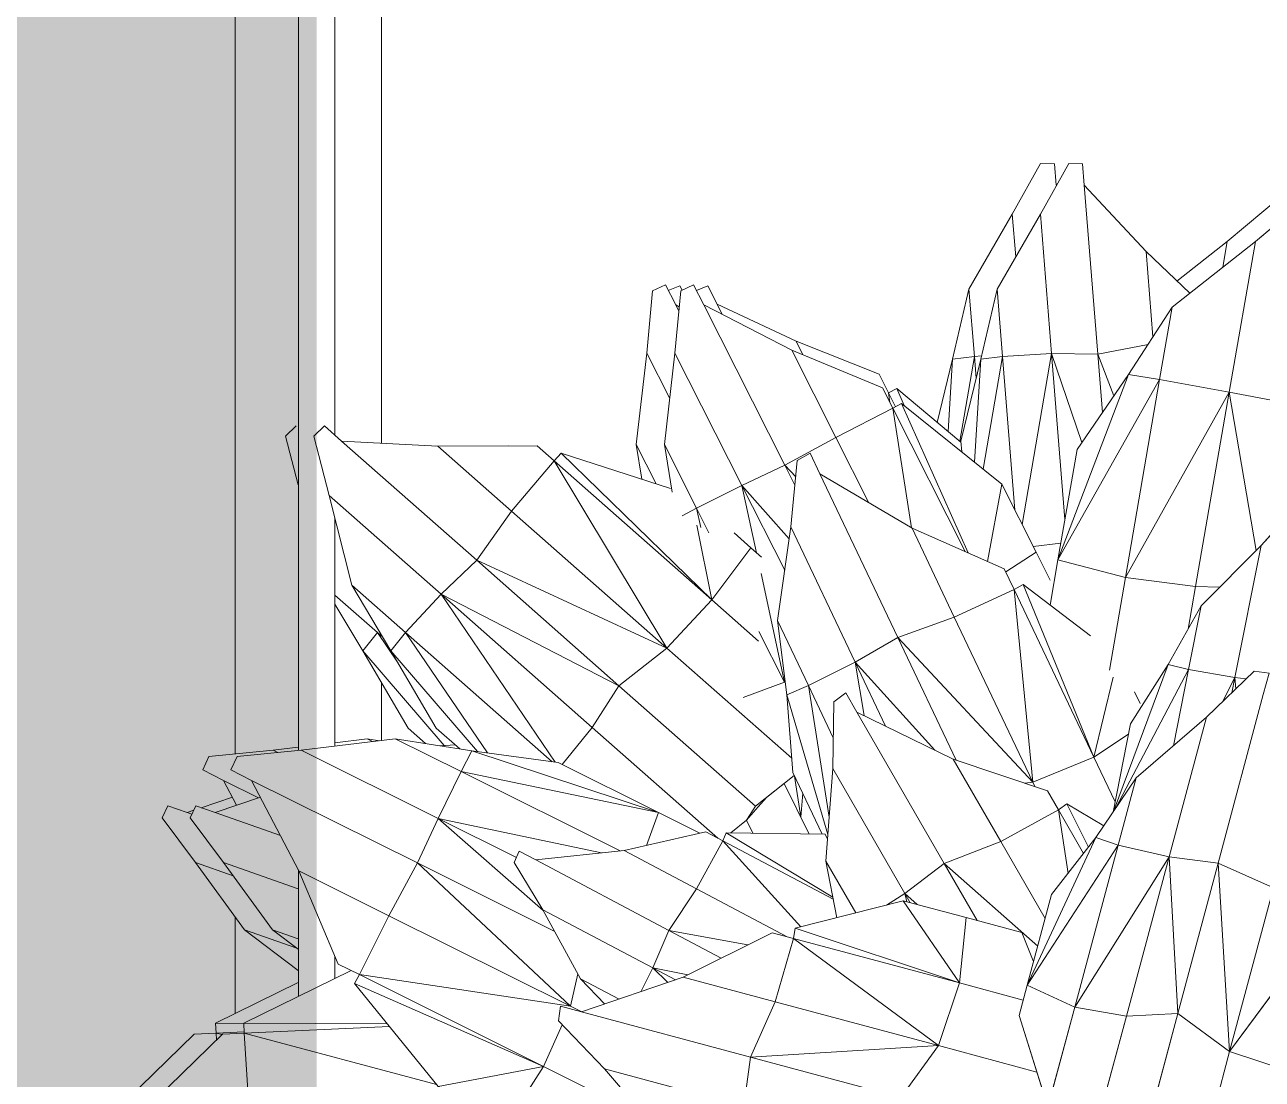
# Model space of a CAD drawing. Header units: inches. Extents: x 1 to 4284, y -575 to 745.
# Drawn here: x 1565.28 to 1582.19, y 184.41 to 198.82 of the extents above; entities that cross this region are included whole.
import ezdxf

# ---------------------------------------------------------------- set-up
doc = ezdxf.new("R2010")
doc.units = ezdxf.units.IN
doc.header["$MEASUREMENT"] = 0
for name, color, linetype, lineweight in [('8603 Westwood - 2nd Floor - suite 200 230_dwg', 8, 'Continuous', 9), ('A-DETL-GENF', 92, 'Continuous', 9), ('A-GLAZ-CURT', 52, 'Continuous', 9), ('A-GLAZ-SILL-EXST', 7, 'Continuous', 9), ('Plant-hosta', 7, 'Continuous', 9), ('Q-CASE', 31, 'Continuous', 9)]:
    doc.layers.add(name, color=color, linetype=linetype, lineweight=lineweight)

# ---------------------------------------------------------------- blocks, each defined once
blk = doc.blocks.new('8603 Westwood - 2nd Floor - suite 200 230_dwg-2280265-New Construction - Tel_Data_Elec Plan')
at = {"layer": 'A-GLAZ-SILL-EXST'}
blk.add_line((79.537, 761.591), (79.537, 760.272), dxfattribs=at)
at = {"layer": 'A-GLAZ-SILL-EXST', "flags": 128}
blk.add_lwpolyline([(77.125, 804), (79.537, 804), (79.537, 763.818)], dxfattribs=at)
blk = doc.blocks.new('Untitled_dwg-V32-New Construction - Tel_Data_Elec Plan')
at = {"layer": 'Plant-hosta'}
for p, q in [((-11.745, -2.34), (-12.665, -1.442)), ((-11.745, -2.34), (-11.447, -2.353)), ((-11.745, -2.34), (-11.447, -2.353)), ((-11.447, -2.353), (-11.454, -2.487)), ((-11.447, -2.353), (-11.454, -2.487)), ((-11.441, -2.261), (-11.447, -2.353)), ((-11.447, -2.353), (-11.441, -2.261)), ((-11.369, -2.332), (-11.447, -2.353)), ((-11.447, -2.353), (-11.369, -2.332)), ((-11.064, -2.37), (-11.447, -2.353)), ((-11.064, -2.37), (-11.447, -2.353)), ((-11.07, -2.485), (-11.454, -2.487)), ((-10.324, -3.042), (-11.454, -2.487)), ((-10.324, -3.206), (-11.061, -3.765)), ((-10.344, -3.513), (-11.061, -3.765)), ((-11.73, -4.684), (-11.061, -3.765)), ((-11.73, -4.684), (-11.061, -3.765)), ((-11.73, -4.684), (-11.214, -4.502)), ((-11.214, -4.502), (-11.73, -4.684)), ((-11.73, -4.684), (-12.183, -5.292)), ((-12.107, -5.457), (-12.183, -5.292)), ((-12.107, -5.457), (-11.843, -5.364)), ((-11.776, -5.341), (-11.843, -5.364)), ((-11.843, -5.364), (-11.751, -5.396)), ((-11.751, -5.396), (-11.843, -5.364)), ((-3.458, -5.302), (-3.545, -5.864)), ((-3.545, -5.864), (-3.458, -5.302)), ((-3.433, -5.629), (-3.458, -5.301)), ((-3.433, -5.629), (-3.458, -5.301)), ((-11.649, -5.431), (-11.225, -5.576)), ((-11.225, -5.576), (-11.649, -5.431)), ((-11.345, -5.805), (-11.167, -5.464)), ((-11.167, -5.464), (-11.345, -5.805)), ((-10.867, -5.567), (-11.345, -5.805)), ((-11.345, -5.805), (-11.63, -5.947)), ((-11.545, -6.129), (-11.63, -5.947)), ((-11.545, -6.129), (-10.668, -6.216)), ((-10.668, -6.216), (-10.604, -6.184)), ((-10.668, -6.216), (-10.324, -6.258)), ((-10.668, -6.216), (-10.324, -6.258)), ((-9.824, -6.319), (-9.384, -6.373)), ((-9.824, -6.319), (-9.384, -6.373)), ((-8.333, -6.28), (-9.443, -7.576)), ((-9.308, -6.335), (-9.384, -6.373)), ((-9.216, -6.347), (-9.384, -6.373)), ((-8.585, -6.308), (-8.824, -6.519)), ((-8.824, -6.519), (-8.585, -6.308)), ((-9.443, -7.576), (-8.824, -6.519)), ((-9.443, -7.576), (-8.824, -6.519)), ((-8.968, -7.42), (-9.244, -7.825)), ((-9.244, -7.825), (-8.968, -7.42)), ((-9.443, -7.576), (-9.824, -8.213)), ((-9.824, -8.213), (-9.443, -7.576)), ((-9.244, -7.825), (-9.443, -7.576)), ((-9.169, -7.759), (-9.244, -7.825)), ((-9.169, -7.759), (-9.244, -7.825)), ((-9.244, -7.825), (-9.824, -8.336)), ((-9.244, -7.825), (-9.824, -8.336)), ((-10.324, -9.843), (-10.497, -10.507)), ((-5.436, -9.857), (-5.707, -10.393)), ((-5.63, -9.919), (-5.707, -10.393)), ((-7.447, -10.376), (-8.45, -10.371)), ((-8.45, -10.371), (-7.447, -10.376)), ((-5.562, -11.639), (-5.707, -10.393)), ((-5.562, -11.639), (-5.707, -10.393)), ((-1.287, -10.438), (-1.088, -11.597)), ((-1.088, -11.597), (-1.287, -10.438)), ((-10.351, -10.646), (-10.497, -10.507)), ((-1.445, -10.569), (-1.386, -11.558)), ((-1.386, -11.558), (-1.595, -10.694)), ((-1.386, -11.558), (-1.595, -10.694)), ((-5.25, -11.022), (-5.562, -11.639)), ((-1.064, -11.301), (-1.088, -11.597)), ((-1.064, -11.301), (-1.088, -11.597)), ((-5.483, -12.491), (-5.562, -11.639)), ((-1.386, -11.558), (-1.162, -12.514)), ((-1.088, -11.597), (-1.386, -11.558)), ((-1.088, -11.597), (-1.162, -12.514)), ((-0.991, -11.602), (-1.088, -11.597)), ((-0.991, -11.602), (-1.088, -11.597)), ((-5.307, -12.574), (-5.168, -12.299)), ((-5.125, -12.214), (-5.168, -12.299)), ((-5.168, -12.299), (-5.119, -12.274)), ((-5.119, -12.274), (-5.168, -12.299)), ((-5.483, -12.491), (-5.307, -12.574)), ((-5.269, -12.498), (-5.112, -12.559)), ((-5.112, -12.559), (-5.082, -12.499)), ((-0.571, -13.541), (-1.162, -12.514)), ((-0.571, -13.541), (-1.162, -12.514)), ((2.366, -13.167), (1.679, -12.624)), ((2.366, -13.167), (1.679, -12.624)), ((2.366, -13.167), (2.305, -12.815)), ((-0.524, -12.955), (-0.571, -13.541)), ((2.366, -13.167), (3.118, -13.795)), ((-0.184, -14.229), (-0.571, -13.541)), ((0.005, -14.227), (0.028, -13.936)), ((-0.184, -14.229), (0.005, -14.227))]:
    blk.add_line(p, q, dxfattribs=at)
at = {"layer": 'Plant-hosta', "flags": 128}
for points in [[(-12.262, -1.46), (-12.665, -1.442), (-11.745, -2.34)], [(-10.324, -3.042), (-11.454, -2.487), (-11.07, -2.485)], [(-10.344, -3.513), (-11.061, -3.765), (-10.324, -3.206)], [(-11.73, -4.684), (-12.183, -5.292), (-12.107, -5.457), (-11.843, -5.364), (-11.776, -5.341)], [(-10.604, -6.184), (-10.668, -6.216), (-11.545, -6.129), (-11.63, -5.947), (-11.345, -5.805), (-10.867, -5.567)], [(-8.333, -6.28), (-9.443, -7.576), (-9.244, -7.825)], [(-9.308, -6.335), (-9.384, -6.373), (-9.216, -6.347)], [(-10.324, -9.843), (-10.497, -10.507), (-10.351, -10.646)], [(-5.436, -9.857), (-5.707, -10.393), (-5.63, -9.919)], [(-1.445, -10.569), (-1.386, -11.558), (-1.088, -11.597), (-1.162, -12.514), (-1.386, -11.558)], [(-5.25, -11.022), (-5.562, -11.639), (-5.483, -12.491), (-5.307, -12.574), (-5.168, -12.299), (-5.125, -12.214)], [(-5.269, -12.498), (-5.112, -12.559), (-5.082, -12.499)], [(2.305, -12.815), (2.366, -13.167), (3.118, -13.795), (3.384, -13.744), (3.375, -13.689)], [(-0.524, -12.955), (-0.571, -13.541), (-0.184, -14.229), (0.005, -14.227), (0.028, -13.936)]]:
    blk.add_lwpolyline(points, dxfattribs=at)
blk = doc.blocks.new('Untitled_dwg-V33-New Construction - Tel_Data_Elec Plan')
at = {"layer": 'Plant-hosta'}
for p, q in [((-6.525, -1.864), (-5.697, -0.903)), ((-6.525, -1.864), (-5.697, -0.903)), ((2.015, -2.102), (1.716, -0.985)), ((2.015, -2.102), (1.716, -0.985)), ((-7.359, -1.898), (-7.838, -1.147)), ((-7.359, -1.898), (-7.838, -1.147)), ((1.307, -2.619), (0.919, -1.172)), ((-5.948, -1.194), (-7.359, -1.898)), ((-5.948, -1.194), (-7.359, -1.898)), ((-0.467, -1.343), (-0.86, -2.593)), ((-0.467, -1.343), (-0.102, -2.708)), ((0.604, -2.584), (0.238, -1.22)), ((-11.745, -2.34), (-12.665, -1.442)), ((-11.394, -1.5), (-11.447, -2.353)), ((-6.525, -1.864), (-4.62, -1.353)), ((-4.62, -1.353), (-6.525, -1.864)), ((-4.53, -2.023), (-4.62, -1.353)), ((-4.53, -2.023), (-4.62, -1.353)), ((-2.478, -1.473), (-4.53, -2.023)), ((-1.96, -2.181), (-2.478, -1.473)), ((-2.478, -1.473), (-1.96, -2.181)), ((-8.818, -1.651), (-11.447, -2.353)), ((-11.447, -2.353), (-8.818, -1.651)), ((-8.797, -1.625), (-9.942, -3.028)), ((-7.359, -1.898), (-8.797, -1.625)), ((-1.96, -2.181), (-0.617, -1.821)), ((2.015, -2.102), (2.871, -1.818)), ((2.871, -1.818), (2.015, -2.102)), ((-7.359, -1.898), (-9.942, -3.028)), ((-7.359, -1.898), (-9.874, -3.152)), ((-7.103, -2.465), (-7.359, -1.898)), ((-6.525, -1.864), (-7.154, -2.518)), ((-4.53, -2.023), (-6.837, -2.641)), ((-1.96, -2.181), (-4.53, -2.023)), ((-4.53, -2.023), (-4.195, -2.78)), ((-4.53, -2.023), (-4.195, -2.78)), ((-1.96, -2.181), (-4.195, -2.78)), ((-1.96, -2.181), (-3.942, -3.644)), ((-1.96, -2.181), (-3.942, -3.644)), ((-1.96, -2.181), (-1.677, -3.037)), ((2.015, -2.102), (1.307, -2.619)), ((2.015, -2.102), (1.857, -4.672)), ((2.015, -2.102), (3.478, -4.083)), ((2.015, -2.102), (2.614, -4.337)), ((-11.745, -2.34), (-11.447, -2.353)), ((-11.745, -2.34), (-11.447, -2.353)), ((-11.447, -2.353), (-11.454, -2.487)), ((-11.447, -2.353), (-11.454, -2.487)), ((-9.464, -2.443), (-11.447, -2.353)), ((-9.464, -2.443), (-11.447, -2.353)), ((-9.494, -2.479), (-11.454, -2.487)), ((-9.986, -3.208), (-11.454, -2.487)), ((-7.128, -2.719), (-7.154, -2.518)), ((-7.128, -2.719), (-6.837, -2.641)), ((-6.988, -2.719), (-6.826, -2.638)), ((-6.988, -2.719), (-6.826, -2.638)), ((-6.837, -2.641), (-5.449, -3.116)), ((-5.449, -3.116), (-6.837, -2.641)), ((-0.86, -2.593), (-0.749, -3.008)), ((0.604, -2.584), (-0.102, -2.708)), ((1.307, -2.619), (0.604, -2.584)), ((1.187, -4.761), (0.604, -2.584)), ((1.187, -4.761), (0.604, -2.584)), ((0.604, -2.584), (1.307, -2.619)), ((1.307, -2.619), (1.187, -4.761)), ((1.307, -2.619), (1.187, -4.761)), ((1.307, -2.619), (1.857, -4.672)), ((-6.988, -2.719), (-9.874, -3.152)), ((-6.988, -2.719), (-9.469, -3.955)), ((-6.988, -2.719), (-9.081, -4.677)), ((-6.988, -2.719), (-6.891, -3.164)), ((-6.521, -2.749), (-6.853, -3.095)), ((-6.326, -2.816), (-6.853, -3.095)), ((-4.195, -2.78), (-5.449, -3.116)), ((-4.195, -2.78), (-3.942, -3.644)), ((-0.804, -2.803), (-1.677, -3.037)), ((-0.804, -2.803), (-1.677, -3.037)), ((-0.102, -2.708), (-0.749, -3.008)), ((1.187, -4.761), (-0.102, -2.708)), ((-0.102, -2.708), (0.491, -4.921)), ((-0.102, -2.708), (1.187, -4.761)), ((-9.874, -3.152), (-9.942, -3.028)), ((-9.874, -3.152), (-9.942, -3.028)), ((-5.866, -3.243), (-6.029, -2.918)), ((-5.866, -3.243), (-6.029, -2.918)), ((-1.677, -3.037), (-3.942, -3.644)), ((-1.677, -3.037), (-3.921, -3.784)), ((-1.677, -3.037), (-2.447, -4.16)), ((-1.677, -3.037), (-1.586, -3.93)), ((-1.586, -3.93), (-1.677, -3.037)), ((-0.749, -3.008), (-0.417, -4.245)), ((-0.749, -3.008), (0.491, -4.921)), ((-0.749, -3.008), (0.189, -5.025)), ((-10.163, -3.296), (-9.874, -3.152)), ((-10.163, -3.296), (-9.874, -3.152)), ((-9.469, -3.955), (-9.874, -3.152)), ((-7.366, -4.037), (-6.853, -3.095)), ((-7.366, -4.037), (-6.853, -3.095)), ((-5.866, -3.243), (-5.66, -3.044)), ((-5.66, -3.044), (-5.866, -3.243)), ((-5.866, -3.243), (-5.557, -3.079)), ((-5.866, -3.243), (-5.557, -3.079)), ((-5.387, -3.147), (-5.866, -3.243)), ((-5.387, -3.147), (-5.866, -3.243)), ((-4.236, -3.723), (-5.449, -3.116)), ((-5.449, -3.116), (-4.236, -3.723)), ((-10.163, -3.296), (-10.699, -4.569)), ((-7.366, -4.037), (-5.866, -3.243)), ((-5.647, -3.755), (-5.866, -3.243)), ((-4.93, -3.376), (-5.647, -3.755)), ((-4.93, -3.376), (-5.647, -3.755)), ((-0.671, -3.34), (-0.822, -3.725)), ((-10.708, -3.497), (-11.061, -3.765)), ((-0.606, -3.539), (-1.885, -4.67)), ((-10.708, -3.641), (-11.061, -3.765)), ((-4.565, -3.558), (-5.647, -3.755)), ((-5.647, -3.755), (-4.565, -3.558)), ((-4.029, -3.667), (-5.269, -4.324)), ((-4.029, -3.667), (-5.269, -4.324)), ((-4.236, -3.723), (-3.942, -3.644)), ((-3.942, -3.644), (-3.921, -3.784)), ((-3.942, -3.644), (-3.921, -3.784)), ((-11.73, -4.684), (-11.061, -3.765)), ((-11.73, -4.684), (-11.061, -3.765)), ((-7.205, -3.741), (-9.081, -4.677)), ((-9.081, -4.677), (-7.205, -3.741)), ((-5.647, -3.755), (-7.463, -4.717)), ((-5.647, -3.755), (-5.269, -4.324)), ((-5.269, -4.324), (-5.647, -3.755)), ((-3.844, -3.804), (-4.91, -4.979)), ((-4.91, -4.979), (-3.844, -3.804)), ((-2.447, -4.16), (-3.921, -3.784)), ((-0.822, -3.725), (-1.586, -3.93)), ((-9.469, -3.955), (-10.699, -4.569)), ((-9.081, -4.677), (-9.469, -3.955)), ((-9.469, -3.955), (-9.081, -4.677)), ((-7.361, -4.026), (-8.798, -5.284)), ((-7.361, -4.026), (-8.798, -5.284)), ((-7.366, -4.037), (-7.758, -4.684)), ((-3.351, -3.929), (-3.502, -4.703)), ((-3.093, -3.995), (-3.502, -4.703)), ((-1.586, -3.93), (-2.447, -4.16)), ((-1.435, -3.889), (-1.885, -4.67)), ((-0.505, -3.916), (-1.113, -4.969)), ((-3.4, -4.18), (-4.91, -4.979)), ((-3.4, -4.18), (-4.91, -4.979)), ((-3.406, -4.208), (-4.864, -5.087)), ((-2.422, -4.26), (-2.674, -4.102)), ((-2.422, -4.26), (-2.674, -4.102)), ((-2.252, -4.108), (-2.422, -4.26)), ((-2.252, -4.108), (-2.422, -4.26)), ((-2.422, -4.26), (-2.349, -4.134)), ((-2.422, -4.26), (-2.396, -4.147)), ((-11.73, -4.684), (-10.708, -4.324)), ((-10.708, -4.324), (-11.73, -4.684)), ((-5.269, -4.324), (-6.256, -4.847)), ((-5.269, -4.324), (-4.91, -4.979)), ((-2.422, -4.26), (-3.408, -5.968)), ((-1.885, -4.67), (-2.422, -4.26)), ((0.189, -5.025), (-0.417, -4.245)), ((0.189, -5.025), (-0.417, -4.245)), ((1.857, -4.672), (2.614, -4.337)), ((-0.193, -4.534), (-0.323, -5.4)), ((-0.323, -5.4), (-0.193, -4.534)), ((-11.73, -4.684), (-12.183, -5.292)), ((-11.345, -5.805), (-10.699, -4.569)), ((-10.699, -4.569), (-11.345, -5.805)), ((-9.081, -4.677), (-11.345, -5.805)), ((-9.081, -4.677), (-8.798, -5.284)), ((-9.081, -4.677), (-8.798, -5.284)), ((-7.692, -4.838), (-7.758, -4.684)), ((-7.692, -4.838), (-7.463, -4.717)), ((-7.463, -4.717), (-6.256, -4.847)), ((-6.256, -4.847), (-7.463, -4.717)), ((-3.408, -5.968), (-3.502, -4.703)), ((-1.885, -4.67), (-3.08, -6.738)), ((-1.885, -4.67), (-1.113, -4.969)), ((1.857, -4.672), (1.187, -4.761)), ((1.857, -4.672), (2.475, -6.979)), ((-8.798, -5.284), (-7.729, -4.751)), ((-8.798, -5.284), (-7.729, -4.751)), ((-8.798, -5.284), (-6.566, -4.813)), ((-6.566, -4.813), (-8.798, -5.284)), ((-6.31, -4.841), (-8.484, -5.924)), ((-8.484, -5.924), (-6.31, -4.841)), ((-5.141, -5.102), (-6.256, -4.847)), ((0.019, -4.807), (-0.323, -5.4)), ((0.087, -4.894), (-0.209, -5.484)), ((1.187, -4.761), (0.491, -4.921)), ((1.187, -4.761), (0.491, -4.921)), ((1.698, -6.666), (1.187, -4.761)), ((-10.951, -5.05), (-11.843, -5.364)), ((-6.693, -6.528), (-4.976, -5.014)), ((-4.976, -5.014), (-6.693, -6.528)), ((-5.949, -4.917), (-5.786, -5.364)), ((-5.786, -5.364), (-5.949, -4.917)), ((-5.141, -5.102), (-4.91, -4.979)), ((-4.91, -4.979), (-4.864, -5.087)), ((-4.91, -4.979), (-4.864, -5.087)), ((-3.51, -5.069), (-4.864, -5.087)), ((-3.475, -5.065), (-4.033, -6.975)), ((-3.552, -5.07), (-3.952, -5.911)), ((-3.952, -5.911), (-3.552, -5.07)), ((-3.48, -5), (-3.51, -5.069)), ((-3.51, -5.069), (-3.48, -5)), ((-1.113, -4.969), (-1.762, -6.093)), ((-1.113, -4.969), (-0.323, -5.4)), ((-0.323, -5.4), (-1.113, -4.969)), ((0.491, -4.921), (0.189, -5.025)), ((0.737, -5.838), (0.189, -5.025)), ((0.737, -5.838), (0.491, -4.921)), ((-5.786, -5.364), (-5.222, -5.083)), ((-5.222, -5.083), (-5.786, -5.364)), ((-4.583, -5.262), (-4.798, -5.086)), ((-4.497, -5.082), (-4.583, -5.262)), ((-4.583, -5.262), (-4.497, -5.082)), ((-4.069, -5.76), (-3.728, -5.072)), ((-4.069, -5.76), (-3.728, -5.072)), ((0.296, -5.185), (-0.209, -5.484)), ((-12.107, -5.457), (-12.183, -5.292)), ((-12.107, -5.457), (-11.843, -5.364)), ((-11.843, -5.364), (-11.225, -5.576)), ((-11.225, -5.576), (-11.843, -5.364)), ((-10.668, -6.216), (-8.798, -5.284)), ((-8.798, -5.284), (-8.484, -5.924)), ((-8.798, -5.284), (-8.484, -5.924)), ((-5.786, -5.364), (-8.484, -5.924)), ((-8.484, -5.924), (-5.786, -5.364)), ((-5.786, -5.364), (-8.338, -6.208)), ((-5.786, -5.364), (-7.158, -6.049)), ((-4.424, -5.442), (-4.583, -5.262)), ((-4.583, -5.262), (-4.46, -5.452)), ((-3.458, -5.302), (-3.738, -7.099)), ((-0.475, -5.664), (-0.323, -5.4)), ((-0.475, -5.664), (-0.323, -5.4)), ((-0.323, -5.4), (-0.209, -5.484)), ((0.422, -5.372), (0.662, -6.576)), ((0.662, -6.576), (0.422, -5.372)), ((0.429, -5.381), (1.175, -7.387)), ((-6.327, -7.097), (-4.46, -5.452)), ((-4.312, -5.569), (-4.46, -5.452)), ((-3.932, -5.869), (-4.46, -5.452)), ((-4.46, -5.452), (-4.312, -5.569)), ((-4.424, -5.442), (-4.312, -5.569)), ((-4.312, -5.569), (-3.932, -5.869)), ((-3.932, -5.869), (-4.312, -5.569)), ((0.161, -6.121), (0.45, -5.513)), ((0.458, -5.428), (1.454, -7.319)), ((1.454, -7.319), (0.458, -5.428)), ((-0.475, -5.664), (-1.762, -6.093)), ((-0.645, -5.721), (-0.672, -5.778)), ((-11.345, -5.805), (-11.63, -5.947)), ((-4.033, -6.975), (-3.952, -5.911)), ((-0.672, -5.778), (-2.52, -7.758)), ((-0.672, -5.778), (-1.746, -8.036)), ((-0.672, -5.778), (-0.927, -8.41)), ((-0.672, -5.778), (-0.927, -8.41)), ((-0.672, -5.778), (-0.781, -5.766)), ((-0.672, -5.778), (-0.781, -5.766)), ((0.161, -6.121), (-0.672, -5.778)), ((1.698, -6.666), (0.737, -5.838)), ((1.698, -6.666), (0.737, -5.838)), ((-11.545, -6.129), (-11.63, -5.947)), ((-8.484, -5.924), (-9.384, -6.373)), ((-7.241, -6.06), (-9.244, -7.825)), ((-7.241, -6.06), (-9.244, -7.825)), ((-8.758, -8.349), (-7.198, -6.054)), ((-7.198, -6.054), (-8.758, -8.349)), ((-8.338, -6.208), (-8.484, -5.924)), ((-8.338, -6.208), (-7.158, -6.049)), ((-8.338, -6.208), (-7.158, -6.049)), ((-6.693, -6.528), (-7.103, -6.021)), ((-6.693, -6.528), (-7.103, -6.021)), ((-3.391, -6.876), (-3.408, -5.968)), ((-1.722, -6.08), (-2.52, -7.758)), ((-11.545, -6.129), (-10.668, -6.216)), ((-10.668, -6.216), (-9.384, -6.373)), ((-10.668, -6.216), (-9.384, -6.373)), ((-8.262, -6.198), (-9.443, -7.576)), ((-8.338, -6.208), (-9.384, -6.373)), ((-8.124, -6.179), (-9.244, -7.825)), ((-9.244, -7.825), (-8.124, -6.179)), ((-8.501, -6.234), (-8.824, -6.519)), ((-8.824, -6.519), (-8.501, -6.234)), ((-3.967, -6.108), (-5.673, -7.612)), ((-5.673, -7.612), (-3.967, -6.108)), ((-2.014, -6.216), (-3.101, -7.42)), ((-3.08, -6.738), (-1.762, -6.093)), ((-1.762, -6.093), (-3.08, -6.738)), ((0.161, -6.121), (-0.927, -8.41)), ((0.161, -6.121), (-0.806, -8.482)), ((0.161, -6.121), (0.634, -6.438)), ((0.161, -6.121), (0.425, -7.216)), ((-8.567, -6.291), (-8.772, -6.277)), ((-8.567, -6.291), (-8.772, -6.277)), ((-3.4, -6.388), (-3.738, -7.099)), ((1.247, -6.278), (1.454, -7.319)), ((1.454, -7.319), (1.247, -6.278)), ((-9.443, -7.576), (-8.824, -6.519)), ((-9.443, -7.576), (-8.824, -6.519)), ((-8.758, -8.349), (-6.693, -6.528)), ((-6.327, -7.097), (-6.693, -6.528)), ((-3.101, -7.42), (-2.685, -6.545)), ((-3.101, -7.42), (-2.685, -6.545)), ((1.175, -7.387), (0.662, -6.576)), ((1.175, -7.387), (0.662, -6.576)), ((-3.23, -6.999), (-3.08, -6.738)), ((-3.101, -7.42), (-2.979, -6.689)), ((-2.979, -6.689), (-3.101, -7.42)), ((1.698, -6.666), (2.352, -7.296)), ((-3.391, -6.876), (-3.23, -6.999)), ((0.792, -6.857), (0.717, -7.013)), ((0.717, -7.013), (0.792, -6.857)), ((2.087, -7.208), (1.916, -6.877)), ((-6.327, -7.097), (-8.758, -8.349)), ((-6.327, -7.097), (-8.27, -8.811)), ((-5.673, -7.612), (-6.327, -7.097)), ((-4.066, -7.147), (-4.629, -6.938)), ((-4.629, -6.938), (-4.066, -7.147)), ((-4.033, -6.975), (-4.161, -7.988)), ((-3.738, -7.099), (-4.161, -7.988)), ((-3.738, -7.099), (-4.033, -6.975)), ((-3.101, -7.42), (-3.738, -7.099)), ((2.087, -7.208), (2.046, -7.001)), ((2.101, -7.055), (2.087, -7.208)), ((-4.066, -7.147), (-4.415, -7.837)), ((-4.387, -8.629), (-4.066, -7.147)), ((2.087, -7.208), (1.454, -7.319)), ((2.242, -7.19), (2.087, -7.208)), ((2.445, -9.013), (2.087, -7.208)), ((2.352, -7.296), (2.553, -7.269)), ((-3.101, -7.42), (-3.979, -9.267)), ((-2.52, -7.758), (-3.101, -7.42)), ((0.591, -8.575), (0.372, -7.311)), ((1.454, -7.319), (1.175, -7.387)), ((1.626, -8.187), (1.175, -7.387)), ((1.626, -8.187), (1.454, -7.319)), ((-9.443, -7.576), (-9.978, -8.473)), ((-9.244, -7.825), (-9.443, -7.576)), ((-5.673, -7.612), (-8.27, -8.811)), ((-5.673, -7.612), (-7.796, -9.484)), ((-5.673, -7.612), (-7.212, -10.169)), ((-5.059, -8.271), (-5.673, -7.612)), ((-5.059, -8.271), (-5.673, -7.612)), ((-5.059, -8.271), (-4.419, -7.707)), ((-4.419, -7.707), (-5.059, -8.271)), ((-2.52, -7.758), (-3.583, -9.994)), ((-2.52, -7.758), (-1.746, -8.036)), ((-9.244, -7.825), (-9.978, -8.473)), ((-8.758, -8.349), (-9.244, -7.825)), ((-8.758, -8.349), (-9.244, -7.825)), ((0.112, -7.78), (-0.806, -8.482)), ((1.448, -7.871), (1.548, -8.451)), ((1.548, -8.451), (1.448, -7.871)), ((-3.979, -9.267), (-4.161, -7.988)), ((-3.979, -9.267), (-4.161, -7.988)), ((-1.746, -8.036), (-2.324, -9.251)), ((-1.746, -8.036), (-0.927, -8.41)), ((-0.927, -8.41), (-1.746, -8.036)), ((-5.059, -8.271), (-7.212, -10.169)), ((-5.059, -8.271), (-7.119, -10.275)), ((-5.059, -8.271), (-5.263, -9.291)), ((-5.263, -9.291), (-5.059, -8.271)), ((-5.059, -8.271), (-4.524, -8.98)), ((-5.059, -8.271), (-4.524, -8.98)), ((-0.331, -8.816), (-0.438, -8.2)), ((2.445, -9.013), (1.626, -8.187)), ((2.445, -9.013), (1.626, -8.187)), ((-10.285, -9.695), (-8.758, -8.349)), ((-8.27, -8.811), (-8.758, -8.349)), ((-8.27, -8.811), (-8.758, -8.349)), ((-1.063, -8.695), (-0.927, -8.41)), ((-1.063, -8.695), (-0.927, -8.41)), ((-0.927, -8.41), (-0.806, -8.482)), ((0.591, -8.575), (1.548, -8.451)), ((1.882, -8.445), (1.548, -8.451)), ((1.548, -8.451), (1.882, -8.445)), ((2.009, -11.109), (1.548, -8.451)), ((-10.285, -9.695), (-9.978, -8.473)), ((-10.285, -9.695), (-9.978, -8.473)), ((-0.63, -8.923), (-0.436, -8.54)), ((0.591, -8.575), (-0.331, -8.816)), ((2.009, -11.109), (0.591, -8.575)), ((0.591, -8.575), (1.059, -11.279)), ((1.059, -11.279), (0.591, -8.575)), ((-4.647, -9.831), (-4.063, -8.676)), ((-4.647, -9.831), (-4.063, -8.676)), ((-1.063, -8.695), (-2.324, -9.251)), ((-1.044, -8.655), (-0.63, -8.923)), ((-8.27, -8.811), (-10.118, -10.44)), ((-8.27, -8.811), (-7.796, -9.484)), ((-4.647, -9.831), (-4.448, -8.913)), ((-4.448, -8.913), (-4.647, -9.831)), ((-4.524, -8.98), (-4.379, -8.852)), ((-4.524, -8.98), (-4.379, -8.852)), ((-1.596, -8.93), (-2.586, -10.887)), ((-1.559, -8.914), (-2.466, -10.953)), ((-1.292, -8.796), (-1.099, -9.851)), ((-0.63, -8.923), (-1.099, -9.851)), ((-0.331, -8.816), (-0.069, -10.326)), ((-0.331, -8.816), (1.059, -11.279)), ((-0.331, -8.816), (0.634, -11.348)), ((1.059, -11.279), (-0.331, -8.816)), ((2.377, -8.945), (2.009, -11.109)), ((-4.524, -8.98), (-4.755, -9.184)), ((-4.524, -8.98), (-4.755, -9.184)), ((-4.003, -9.102), (-4.647, -9.831)), ((-4.003, -9.102), (-4.647, -9.831)), ((-0.292, -9.044), (-0.667, -8.998)), ((-0.292, -9.044), (-0.667, -8.998)), ((2.445, -9.013), (2.996, -9.621)), ((-5.098, -9.187), (-5.267, -9.523)), ((-5.267, -9.523), (-5.098, -9.187)), ((-5.211, -9.258), (-5.267, -9.523)), ((-5.267, -9.523), (-5.211, -9.258)), ((-3.891, -10.174), (-3.979, -9.267)), ((-3.583, -9.994), (-2.324, -9.251)), ((-2.324, -9.251), (-3.583, -9.994)), ((-2.331, -9.255), (-2.586, -10.887)), ((-2.586, -10.887), (-2.331, -9.255)), ((-5.267, -9.523), (-5.464, -9.42)), ((-5.464, -9.42), (-5.267, -9.523)), ((-0.418, -11.634), (-0.82, -9.3)), ((-0.418, -11.634), (-0.236, -9.368)), ((-7.796, -9.484), (-8.8, -10.369)), ((-7.796, -9.484), (-7.212, -10.169)), ((-5.267, -9.523), (-5.707, -10.393)), ((-4.647, -9.831), (-5.267, -9.523)), ((-4.647, -9.831), (-5.267, -9.523)), ((-2.912, -9.598), (-3.363, -10.489)), ((-2.912, -9.598), (-3.363, -10.489)), ((-0.919, -9.495), (-1.088, -11.597)), ((-0.919, -9.495), (-1.088, -11.597)), ((-10.285, -9.695), (-10.497, -10.507)), ((-5.623, -9.793), (-7.119, -10.275)), ((-5.601, -9.742), (-5.707, -10.393)), ((-4.647, -9.831), (-5.562, -11.639)), ((-4.06, -10.109), (-4.647, -9.831)), ((-3.924, -9.839), (-4.06, -10.109)), ((-4.06, -10.109), (-3.924, -9.839)), ((-3.913, -9.953), (-4.06, -10.109)), ((-1.099, -9.851), (-2.466, -10.953)), ((-4.06, -10.109), (-5.168, -12.299)), ((-4.06, -10.109), (-3.363, -10.489)), ((-3.363, -10.489), (-4.06, -10.109)), ((-3.717, -10.275), (-3.583, -9.994)), ((-1.353, -10.056), (-1.088, -11.597)), ((-1.088, -11.597), (-1.353, -10.056)), ((-7.447, -10.376), (-7.212, -10.169)), ((-7.447, -10.376), (-7.212, -10.169)), ((-7.212, -10.169), (-7.119, -10.275)), ((-7.212, -10.169), (-7.119, -10.275)), ((-3.891, -10.174), (-3.717, -10.275)), ((-1.645, -10.291), (-1.657, -10.439)), ((-1.657, -10.439), (-1.645, -10.291)), ((-1.469, -10.15), (-1.386, -11.558)), ((-10.351, -10.646), (-10.118, -10.44)), ((-10.118, -10.44), (-8.8, -10.369)), ((-8.8, -10.369), (-10.118, -10.44)), ((-7.447, -10.376), (-8.8, -10.369)), ((-8.8, -10.369), (-7.447, -10.376)), ((-5.562, -11.639), (-5.707, -10.393)), ((-5.562, -11.639), (-5.707, -10.393)), ((-1.656, -10.425), (-2.533, -11.156)), ((-1.386, -11.558), (-1.657, -10.439)), ((-1.386, -11.558), (-1.657, -10.439)), ((-0.005, -10.42), (-0.418, -11.634)), ((0.634, -11.348), (-0.069, -10.326)), ((0.634, -11.348), (-0.069, -10.326)), ((-10.351, -10.646), (-10.497, -10.507)), ((-3.363, -10.489), (-3.965, -11.679)), ((-3.363, -10.489), (-2.586, -10.887)), ((-2.727, -11.166), (-2.586, -10.887)), ((-2.727, -11.166), (-2.586, -10.887)), ((-2.55, -10.906), (-2.647, -11.099)), ((-2.55, -10.906), (-2.647, -11.099)), ((-2.625, -10.965), (-2.647, -11.099)), ((-2.625, -10.965), (-2.647, -11.099)), ((-2.586, -10.887), (-2.466, -10.953)), ((-2.431, -10.925), (-2.533, -11.156)), ((0.278, -10.831), (0.214, -11.627)), ((0.214, -11.627), (0.278, -10.831)), ((2.898, -10.938), (2.009, -11.109)), ((2.898, -10.938), (2.009, -11.109)), ((-2.774, -11.353), (-2.647, -11.099)), ((-2.774, -11.353), (-2.647, -11.099)), ((-2.647, -11.099), (-2.533, -11.156)), ((-2.647, -11.099), (-2.533, -11.156)), ((0.435, -11.059), (0.214, -11.627)), ((2.009, -11.109), (1.059, -11.279)), ((2.366, -13.167), (2.009, -11.109)), ((-2.727, -11.166), (-3.965, -11.679)), ((1.059, -11.279), (0.634, -11.348)), ((1.231, -12.269), (1.059, -11.279)), ((-2.774, -11.353), (-3.908, -11.804)), ((1.231, -12.269), (0.634, -11.348)), ((-5.483, -12.491), (-5.562, -11.639)), ((-3.814, -11.617), (-3.908, -11.804)), ((-1.386, -11.558), (-1.162, -12.514)), ((-1.088, -11.597), (-1.386, -11.558)), ((-1.088, -11.597), (-1.162, -12.514)), ((-0.418, -11.634), (-1.088, -11.597)), ((-0.418, -11.634), (-0.571, -13.541)), ((0.214, -11.627), (-0.418, -11.634)), ((0.214, -11.627), (0.028, -13.936)), ((0.214, -11.627), (0.9, -11.759)), ((0.9, -11.759), (0.214, -11.627)), ((-5.168, -12.299), (-3.965, -11.679)), ((-3.965, -11.679), (-5.168, -12.299)), ((-4.987, -12.309), (-3.908, -11.804)), ((-3.908, -11.804), (-4.987, -12.309)), ((0.967, -11.862), (0.873, -13.028)), ((-4.917, -12.17), (-4.987, -12.309)), ((-5.307, -12.574), (-5.168, -12.299)), ((-5.112, -12.559), (-4.987, -12.309)), ((2.366, -13.167), (1.231, -12.269)), ((2.366, -13.167), (1.231, -12.269)), ((-5.483, -12.491), (-5.307, -12.574)), ((-5.269, -12.498), (-5.112, -12.559)), ((1.469, -12.458), (0.873, -13.028)), ((-0.571, -13.541), (-1.162, -12.514)), ((-0.571, -13.541), (-1.162, -12.514)), ((0.028, -13.936), (0.873, -13.028)), ((0.873, -13.028), (0.028, -13.936)), ((2.366, -13.167), (3.118, -13.795)), ((-0.184, -14.229), (-0.571, -13.541)), ((0.005, -14.227), (0.028, -13.936)), ((-0.184, -14.229), (0.005, -14.227))]:
    blk.add_line(p, q, dxfattribs=at)
at = {"layer": 'Plant-hosta', "flags": 128}
for points in [[(-7.838, -1.147), (-8.797, -1.625), (-7.359, -1.898), (-7.103, -2.465)], [(0.604, -2.584), (0.238, -1.22), (0.684, -1.161), (0.919, -1.172), (1.307, -2.619)], [(-0.467, -1.343), (-0.86, -2.593), (-0.749, -3.008)], [(0.238, -1.22), (-0.467, -1.343), (-0.102, -2.708), (0.604, -2.584)], [(-11.447, -2.353), (-11.394, -1.5), (-12.665, -1.442), (-11.745, -2.34)], [(-4.195, -2.78), (-1.96, -2.181), (-4.53, -2.023), (-2.478, -1.473)], [(-8.797, -1.625), (-9.942, -3.028), (-7.359, -1.898), (-9.874, -3.152)], [(-1.677, -3.037), (-1.96, -2.181), (-0.617, -1.821)], [(-6.525, -1.864), (-7.154, -2.518), (-7.128, -2.719), (-6.837, -2.641), (-4.53, -2.023)], [(1.857, -4.672), (2.614, -4.337), (2.015, -2.102), (1.307, -2.619), (1.857, -4.672), (2.015, -2.102), (3.478, -4.083)], [(-9.986, -3.208), (-11.454, -2.487), (-9.494, -2.479)], [(-9.874, -3.152), (-6.988, -2.719), (-9.081, -4.677)], [(-6.891, -3.164), (-6.988, -2.719), (-9.469, -3.955)], [(-6.326, -2.816), (-6.853, -3.095), (-6.521, -2.749)], [(-4.236, -3.723), (-3.942, -3.644), (-4.195, -2.78), (-5.449, -3.116)], [(-2.447, -4.16), (-3.921, -3.784), (-1.677, -3.037), (-3.942, -3.644)], [(-1.677, -3.037), (-2.447, -4.16), (-1.586, -3.93)], [(-0.417, -4.245), (-0.749, -3.008), (0.189, -5.025), (0.491, -4.921), (0.737, -5.838), (0.189, -5.025)], [(-9.874, -3.152), (-9.469, -3.955), (-10.699, -4.569), (-10.163, -3.296)], [(-0.671, -3.34), (-0.822, -3.725), (-1.586, -3.93)], [(-10.708, -3.641), (-11.061, -3.765), (-10.708, -3.497)], [(-0.606, -3.539), (-1.885, -4.67), (-2.422, -4.26)], [(-3.093, -3.995), (-3.502, -4.703), (-3.351, -3.929)], [(-0.505, -3.916), (-1.113, -4.969), (-1.885, -4.67), (-1.435, -3.889)], [(-3.51, -5.069), (-4.864, -5.087), (-3.406, -4.208)], [(-2.396, -4.147), (-2.422, -4.26), (-2.349, -4.134)], [(-5.269, -4.324), (-6.256, -4.847), (-5.141, -5.102)], [(-5.141, -5.102), (-4.91, -4.979), (-5.269, -4.324)], [(-2.422, -4.26), (-3.408, -5.968), (-3.502, -4.703)], [(-11.73, -4.684), (-12.183, -5.292), (-12.107, -5.457), (-11.843, -5.364), (-10.951, -5.05)], [(-8.798, -5.284), (-10.668, -6.216), (-11.545, -6.129), (-11.63, -5.947), (-11.345, -5.805), (-9.081, -4.677)], [(-1.885, -4.67), (-3.08, -6.738), (-3.23, -6.999), (-3.391, -6.876), (-3.408, -5.968)], [(1.857, -4.672), (1.187, -4.761), (1.698, -6.666)], [(1.698, -6.666), (2.352, -7.296), (2.553, -7.269), (2.475, -6.979), (1.857, -4.672)], [(0.019, -4.807), (-0.323, -5.4), (-0.209, -5.484)], [(0.296, -5.185), (-0.209, -5.484), (0.087, -4.894)], [(-3.475, -5.065), (-4.033, -6.975), (-3.738, -7.099)], [(-1.113, -4.969), (-1.762, -6.093), (-0.475, -5.664)], [(-6.327, -7.097), (-4.46, -5.452), (-4.583, -5.262), (-4.798, -5.086)], [(-7.158, -6.049), (-5.786, -5.364), (-8.338, -6.208), (-8.484, -5.924), (-9.384, -6.373), (-8.338, -6.208)], [(-4.312, -5.569), (-4.424, -5.442), (-4.583, -5.262)], [(-3.4, -6.388), (-3.738, -7.099), (-3.458, -5.302)], [(0.429, -5.381), (1.175, -7.387), (1.454, -7.319)], [(0.45, -5.513), (0.161, -6.121), (0.425, -7.216)], [(0.634, -6.438), (0.161, -6.121), (-0.672, -5.778), (-0.645, -5.721)], [(-3.738, -7.099), (-4.161, -7.988), (-4.033, -6.975), (-3.952, -5.911)], [(-2.52, -7.758), (-1.746, -8.036), (-0.672, -5.778)], [(-1.722, -6.08), (-2.52, -7.758), (-0.672, -5.778)], [(-8.262, -6.198), (-9.443, -7.576), (-9.244, -7.825)], [(-2.014, -6.216), (-3.101, -7.42), (-3.738, -7.099)], [(0.112, -7.78), (-0.806, -8.482), (0.161, -6.121), (-0.927, -8.41), (-0.806, -8.482)], [(-8.758, -8.349), (-6.693, -6.528), (-6.327, -7.097), (-8.758, -8.349)], [(1.916, -6.877), (2.087, -7.208), (2.046, -7.001)], [(-8.758, -8.349), (-10.285, -9.695), (-10.497, -10.507), (-10.351, -10.646), (-10.118, -10.44), (-8.27, -8.811), (-7.796, -9.484), (-5.673, -7.612), (-6.327, -7.097), (-8.27, -8.811)], [(2.101, -7.055), (2.087, -7.208), (1.454, -7.319)], [(-4.415, -7.837), (-4.066, -7.147), (-4.387, -8.629)], [(2.242, -7.19), (2.087, -7.208), (2.445, -9.013), (2.996, -9.621), (3.176, -9.6), (3.122, -9.325), (2.688, -7.14)], [(-2.52, -7.758), (-3.101, -7.42), (-3.979, -9.267), (-3.891, -10.174), (-3.717, -10.275), (-3.583, -9.994), (-2.52, -7.758)], [(0.372, -7.311), (0.591, -8.575), (1.548, -8.451)], [(1.454, -7.319), (1.626, -8.187), (1.175, -7.387)], [(-9.244, -7.825), (-9.978, -8.473), (-9.443, -7.576)], [(-8.27, -8.811), (-5.673, -7.612), (-7.212, -10.169)], [(-1.746, -8.036), (-2.324, -9.251), (-1.063, -8.695)], [(-5.623, -9.793), (-7.119, -10.275), (-5.059, -8.271), (-7.212, -10.169)], [(-0.438, -8.2), (-0.331, -8.816), (0.591, -8.575)], [(0.591, -8.575), (2.009, -11.109), (1.548, -8.451)], [(-1.044, -8.655), (-0.63, -8.923), (-0.436, -8.54)], [(-1.596, -8.93), (-2.586, -10.887), (-2.466, -10.953)], [(-1.099, -9.851), (-2.466, -10.953), (-1.559, -8.914)], [(-0.63, -8.923), (-1.099, -9.851), (-1.292, -8.796)], [(-0.069, -10.326), (-0.331, -8.816), (0.634, -11.348), (1.059, -11.279), (1.231, -12.269), (0.634, -11.348)], [(2.377, -8.945), (2.009, -11.109), (1.059, -11.279)], [(-0.82, -9.3), (-0.418, -11.634), (-0.236, -9.368)], [(-7.212, -10.169), (-7.796, -9.484), (-8.8, -10.369)], [(-5.267, -9.523), (-5.707, -10.393), (-5.601, -9.742)], [(-4.647, -9.831), (-5.562, -11.639), (-5.483, -12.491), (-5.307, -12.574), (-5.168, -12.299), (-4.06, -10.109)], [(-3.913, -9.953), (-4.06, -10.109), (-4.647, -9.831)], [(-1.469, -10.15), (-1.386, -11.558), (-1.088, -11.597), (-1.162, -12.514), (-1.386, -11.558)], [(-1.656, -10.425), (-2.533, -11.156), (-2.431, -10.925)], [(-0.005, -10.42), (-0.418, -11.634), (-1.088, -11.597)], [(-2.586, -10.887), (-3.363, -10.489), (-3.965, -11.679), (-2.727, -11.166)], [(2.009, -11.109), (2.366, -13.167), (3.118, -13.795), (3.384, -13.744), (3.33, -13.43), (2.898, -10.938)], [(0.435, -11.059), (0.214, -11.627), (-0.418, -11.634)], [(-3.814, -11.617), (-3.908, -11.804), (-2.774, -11.353)], [(-0.418, -11.634), (-0.571, -13.541), (-0.184, -14.229), (0.005, -14.227), (0.028, -13.936), (0.214, -11.627)], [(0.967, -11.862), (0.873, -13.028), (1.469, -12.458)], [(-5.269, -12.498), (-5.112, -12.559), (-4.987, -12.309), (-4.917, -12.17)]]:
    blk.add_lwpolyline(points, dxfattribs=at)
for points in [[(-0.749, -3.008), (-0.102, -2.708), (0.491, -4.921)], [(-5.647, -3.755), (-7.463, -4.717), (-7.692, -4.838), (-7.758, -4.684), (-7.366, -4.037), (-5.866, -3.243)]]:
    blk.add_lwpolyline(points, close=True, dxfattribs=at)
blk = doc.blocks.new('System Panel - Glazed-2449228-New Construction - Tel_Data_Elec Plan')
at = {"layer": 'A-GLAZ-CURT', "color": 250, "lineweight": 20}
for p, q in [((-3.741, 0.25), (-18.569, 0.25)), ((0.506, 0.25), (-2.609, 0.25)), ((3.679, 0.25), (3.376, 0.25)), ((-18.569, -0.25), (0.566, -0.25)), ((2.193, -0.25), (3.924, -0.25))]:
    blk.add_line(p, q, dxfattribs=at)
blk = doc.blocks.new('trickle - trickle-2542598-New Construction - Tel_Data_Elec Plan')
at = {"layer": 'Q-CASE', "lineweight": 13}
blk.add_line((-600.528, 207.898), (-600.528, 193.1), dxfattribs=at)
blk = doc.blocks.new('trickle 2 - trickle 2-2542661-New Construction - Tel_Data_Elec Plan')
at = {"layer": 'Q-CASE', "lineweight": 13}
blk.add_line((-600.528, 189.826), (-600.528, 189.039), dxfattribs=at)

msp = doc.modelspace()

# ---------------------------------------------------------------- hatches: boundary and pattern name
at = {"layer": 'A-DETL-GENF'}
h = msp.add_hatch(color=9, dxfattribs=at)
h.paths.add_polyline_path([(2670.247, -574.972), (3351.872, -574.972), (3145.372, 47.269), (3150.762, 47.511), (3156.109, 48.235), (3161.369, 49.436), (3166.5, 51.103), (3171.461, 53.224), (3176.212, 55.781), (3180.715, 58.753), (3184.934, 62.117), (3188.833, 65.845), (3192.383, 69.909), (3195.555, 74.274), (3198.322, 78.905), (3200.663, 83.766), (3202.559, 88.818), (3203.994, 94.019), (3204.957, 99.327), (3205.441, 104.701), (3205.441, 110.096), (3204.957, 115.47), (3203.994, 120.779), (3202.559, 125.98), (3200.663, 131.031), (3198.322, 135.892), (3195.555, 140.524), (3192.383, 144.889), (3188.833, 148.952), (3184.934, 152.681), (3180.715, 156.045), (3176.212, 159.017), (3171.461, 161.574), (3166.5, 163.694), (3161.369, 165.362), (3156.109, 166.562), (3150.762, 167.286), (3145.372, 167.528), (3104.372, 167.528), (3114.37, 137.535), (2849.747, 137.535), (2849.747, 134.035), (2536.591, 134.035), (2536.591, 137.535), (2500.591, 137.535), (2500.591, 134.035), (2487.747, 134.035), (2487.747, 137.535), (2485.747, 137.535), (2485.747, 134.035), (2035.997, 134.035), (2035.997, 137.535), (1569.272, 137.535), (1569.272, 230.673), (1348.301, 230.673), (1303.257, 366.223), (1301.22, 372.864), (1299.171, 381.221), (1297.604, 389.682), (1296.522, 398.219), (1295.931, 406.803), (1295.831, 415.408), (1296.224, 424.004), (1297.107, 432.563), (1298.478, 441.058), (1300.333, 449.461), (1302.665, 457.743), (1305.467, 465.879), (1308.729, 473.842), (1312.441, 481.605), (1316.592, 489.143), (1321.166, 496.431), (1326.149, 503.446), (1331.526, 510.164), (1337.618, 516.902), (1343.386, 522.625), (1349.831, 528.327), (1356.591, 533.65), (1363.645, 538.579), (1370.969, 543.096), (1378.539, 547.187), (1386.33, 550.838), (1394.318, 554.038), (1402.476, 556.777), (1410.777, 559.044), (1419.193, 560.833), (1427.699, 562.137), (1436.265, 562.954), (1444.9, 563.279), (1472.457, 563.279), (1431.872, 685.035), (1068.624, 685.035), (1256.374, 121.785), (1403.247, 121.785), (1403.247, 13.035), (1292.622, 13.035), (1287.244, 12.794), (1281.909, 12.071), (1276.66, 10.873), (1271.539, 9.209), (1266.589, 7.093), (1261.848, 4.542), (1257.355, 1.576), (1253.146, -1.781), (1249.254, -5.501), (1245.712, -9.555), (1242.548, -13.911), (1239.786, -18.533), (1237.45, -23.383), (1235.559, -28.424), (1234.126, -33.614), (1233.165, -38.911), (1232.682, -44.273), (1232.682, -49.657), (1233.165, -55.019), (1234.126, -60.316), (1235.559, -65.506), (1237.45, -70.546), (1239.786, -75.397), (1242.548, -80.019), (1245.712, -84.374), (1249.254, -88.429), (1253.146, -92.149), (1257.355, -95.506), (1261.848, -98.472), (1266.589, -101.023), (1271.539, -103.139), (1276.66, -104.803), (1281.909, -106.001), (1287.244, -106.723), (1292.622, -106.965), (1406.747, -106.965), (1406.747, -214.965), (1368.622, -214.965), (1488.624, -574.972), (2230.177, -574.972)], flags=0)
h.paths.add_polyline_path([(1985.622, 126.535), (1982.122, 126.535), (1982.122, 134.035), (1985.622, 134.035)], flags=0)

# ---------------------------------------------------------------- block references
at = {"layer": '8603 Westwood - 2nd Floor - suite 200 230_dwg', "color": 7}
msp.add_blockref('8603 Westwood - 2nd Floor - suite 200 230_dwg-2280265-New Construction - Tel_Data_Elec Plan', (1488.622, -574.965), dxfattribs=at)
at = {"layer": 'A-GLAZ-CURT', "rotation": 269.9999999999999}
msp.add_blockref('System Panel - Glazed-2449228-New Construction - Tel_Data_Elec Plan', (1569.272, 189.466), dxfattribs=at)
at = {"layer": 'Plant-hosta', "extrusion": (0, 0, -1), "zscale": -1, "rotation": 180}
for name, p in [('Untitled_dwg-V32-New Construction - Tel_Data_Elec Plan', (-1579.345, 182.689)), ('Untitled_dwg-V33-New Construction - Tel_Data_Elec Plan', (-1579.729, 182.689))]:
    msp.add_blockref(name, p, dxfattribs=at)
at = {"layer": 'Q-CASE', "lineweight": 13}
for name in ['trickle - trickle-2542598-New Construction - Tel_Data_Elec Plan', 'trickle 2 - trickle 2-2542661-New Construction - Tel_Data_Elec Plan']:
    msp.add_blockref(name, (2170.687, 0), dxfattribs=at)

doc.saveas('drawing.dxf')
